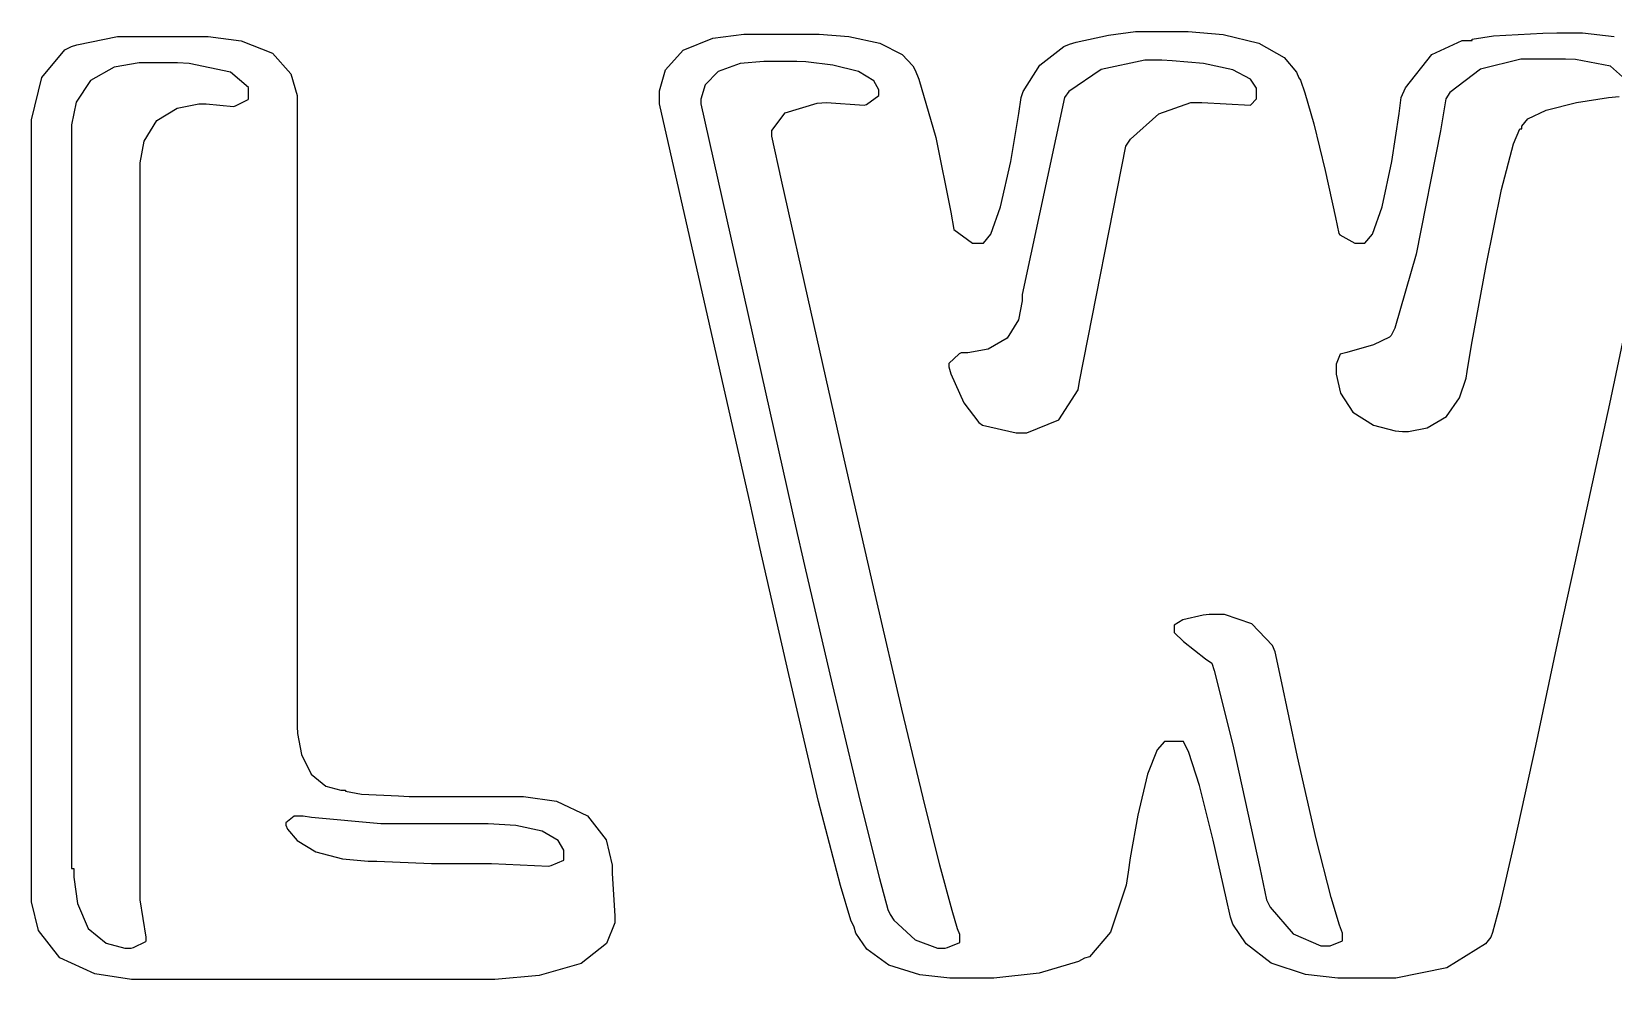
# Model space of a CAD drawing. Extents: x 85 to 270, y 27 to 328.
# Drawn here: x 157.8 to 202.58, y 230.72 to 257.56 of the extents above; entities that cross this region are included whole.
import ezdxf

# ---------------------------------------------------------------- set-up
doc = ezdxf.new("R2010")
doc.units = 0
doc.header["$MEASUREMENT"] = 0

msp = doc.modelspace()

# ---------------------------------------------------------------- linework, layer by layer
at = {"color": 7}
for points in [[(203.407, 251.492), (202.47, 247.025), (201.487, 242.518), (201.154, 241.017), (200.959, 240.097), (200.372, 237.334), (199.773, 234.589), (199.353, 232.782), (199.16, 232.048), (199.107, 231.915), (198.957, 231.723), (197.863, 231.043), (196.415, 230.753), (195.932, 230.753), (195.086, 230.753), (194.78, 230.753), (193.862, 230.86), (192.894, 231.181), (192.183, 231.72), (191.808, 232.278), (191.735, 232.481), (191.619, 233.026), (191.251, 234.658), (190.861, 236.212), (190.563, 237.145), (190.41, 237.455), (190.36, 237.455), (189.935, 237.455), (189.867, 237.455), (189.665, 237.224), (189.388, 236.529), (189.111, 235.372), (188.9, 234.158), (188.842, 233.751), (188.78, 233.39), (188.343, 232.058), (187.748, 231.36), (187.608, 231.316), (187.431, 231.22), (186.319, 230.89), (185.036, 230.753), (184.609, 230.753), (184.08, 230.753), (183.794, 230.753), (182.94, 230.845), (182.064, 231.119), (181.445, 231.571), (181.136, 232.03), (181.081, 232.198), (180.993, 232.392), (180.697, 233.378), (180.079, 235.758), (179.231, 239.349), (178.416, 242.955), (178.153, 244.158), (175.577, 255.517), (175.577, 255.694), (175.577, 255.891), (175.743, 256.48), (176.243, 257.043), (177.079, 257.38), (177.964, 257.492), (178.259, 257.492), (179.81, 257.492), (180.09, 257.492), (180.934, 257.427), (181.811, 257.233), (182.44, 256.912), (182.748, 256.596), (182.809, 256.469), (182.914, 256.214), (183.395, 254.569), (183.823, 252.448), (183.903, 251.954), (184.433, 251.567), (184.679, 251.567), (184.747, 251.567), (184.949, 251.825), (185.231, 252.598), (185.517, 253.889), (185.745, 255.242), (185.808, 255.694), (185.868, 255.87), (186.337, 256.611), (187.016, 257.14), (187.185, 257.211), (187.369, 257.265), (188.281, 257.467), (189.046, 257.564), (189.301, 257.564), (189.301, 257.564), (190.217, 257.564), (190.544, 257.564), (191.527, 257.484), (192.541, 257.241), (193.257, 256.835), (193.61, 256.418), (193.675, 256.257), (193.719, 256.187), (193.846, 255.827), (194.094, 254.954), (194.414, 253.629), (194.71, 252.294), (194.804, 251.847), (194.838, 251.803), (195.261, 251.567), (195.403, 251.567), (195.475, 251.567), (195.545, 251.567), (195.759, 251.825), (196.033, 252.598), (196.301, 253.889), (196.51, 255.242), (196.567, 255.694), (196.69, 255.968), (197.44, 256.915), (198.293, 257.315), (198.578, 257.315), (198.578, 257.35), (199.182, 257.449), (200.58, 257.52), (200.977, 257.528), (201.4, 257.528), (201.701, 257.528), (202.603, 257.429)], [(202.917, 256.206), (202.494, 256.581), (201.506, 256.778), (201.224, 256.786), (200.342, 256.786), (199.959, 256.786), (198.812, 256.501), (197.952, 255.844), (197.838, 255.658), (197.688, 254.75), (196.995, 251.262), (196.391, 249.167), (196.285, 248.955), (196.241, 248.911), (195.786, 248.69), (195.032, 248.47), (194.84, 248.426), (194.733, 248.143), (194.733, 248.143), (194.733, 248.039), (194.733, 247.861), (194.852, 247.326), (195.205, 246.782), (195.789, 246.417), (196.397, 246.257), (196.603, 246.239), (196.78, 246.239), (197.31, 246.345), (197.85, 246.663), (198.225, 247.192), (198.407, 247.745), (198.438, 247.933), (198.564, 248.686), (198.972, 250.942), (199.412, 253.092), (199.751, 254.382), (199.929, 254.812), (199.989, 254.812), (199.989, 254.882), (200.16, 255.089), (200.677, 255.337), (201.537, 255.552), (202.438, 255.694), (202.741, 255.728)]]:
    msp.add_lwpolyline(points, dxfattribs=at)
for points in [[(160.62, 257.422), (162.49, 257.422), (162.8, 257.422), (163.734, 257.303), (164.615, 256.95), (165.138, 256.366), (165.312, 255.756), (165.312, 255.552), (165.312, 237.878), (165.323, 237.681), (165.438, 237.091), (165.708, 236.529), (166.125, 236.192), (166.547, 236.079), (166.688, 236.079), (166.688, 236.051), (167.137, 235.964), (168.187, 235.912), (168.487, 235.902), (171.414, 235.902), (171.724, 235.902), (172.659, 235.765), (173.539, 235.353), (174.063, 234.667), (174.236, 233.954), (174.236, 233.715), (174.308, 232.517), (174.308, 232.321), (174.07, 231.729), (173.354, 231.167), (172.164, 230.83), (170.914, 230.717), (170.498, 230.717), (160.973, 230.717), (160.625, 230.717), (159.584, 230.87), (158.592, 231.33), (157.996, 232.102), (157.798, 232.916), (157.798, 233.186), (157.798, 254.67), (157.798, 255.068), (158.083, 256.263), (158.74, 257.051), (158.926, 257.139), (159.075, 257.193), (160.233, 257.422), (160.62, 257.422)], [(158.997, 233.856), (158.997, 233.608), (159.096, 232.864), (159.398, 232.16), (159.904, 231.739), (160.441, 231.599), (160.62, 231.599), (160.681, 231.617), (161.034, 231.793), (161.043, 231.811), (161.043, 231.915), (160.867, 232.974), (160.867, 253.647), (160.867, 253.851), (160.985, 254.462), (161.338, 255.046), (161.922, 255.399), (162.533, 255.517), (162.737, 255.517), (163.513, 255.447), (163.573, 255.465), (163.926, 255.641), (163.935, 255.658), (163.935, 255.834), (163.935, 255.98), (163.432, 256.417), (162.26, 256.664), (161.925, 256.682), (161.079, 256.682), (160.842, 256.682), (160.131, 256.558), (159.46, 256.184), (159.059, 255.566), (158.926, 254.92), (158.926, 254.706), (158.926, 233.856), (158.997, 233.856)], [(176.742, 255.517), (179.423, 243.557), (179.681, 242.438), (180.461, 239.08), (181.252, 235.753), (181.798, 233.576), (182.041, 232.701), (182.104, 232.551), (182.208, 232.392), (182.813, 231.837), (183.446, 231.599), (183.657, 231.599), (183.727, 231.617), (184.08, 231.763), (184.08, 231.811), (184.08, 231.987), (184.01, 232.151), (183.858, 232.664), (183.509, 233.952), (183.035, 235.855), (182.434, 238.372), (181.705, 241.504), (180.85, 245.252), (179.864, 249.618), (179.029, 253.355), (178.752, 254.599), (178.752, 254.766), (179.131, 255.262), (180.041, 255.535), (180.305, 255.552), (181.364, 255.481), (181.434, 255.499), (181.787, 255.752), (181.787, 255.834), (181.787, 255.919), (181.641, 256.172), (181.204, 256.435), (180.476, 256.618), (179.713, 256.705), (179.458, 256.716), (178.752, 256.716), (178.529, 256.722), (177.858, 256.658), (177.231, 256.435), (176.862, 256.053), (176.742, 255.652), (176.742, 255.517)], [(183.761, 248.073), (183.823, 247.87), (184.185, 247.046), (184.617, 246.487), (184.715, 246.415), (185.667, 246.203), (185.97, 246.203), (186.883, 246.57), (187.421, 247.413), (187.465, 247.65), (188.772, 254.317), (188.904, 254.521), (189.714, 255.239), (190.62, 255.552), (190.923, 255.552), (192.3, 255.481), (192.476, 255.658), (192.476, 255.87), (192.476, 255.958), (192.309, 256.221), (191.809, 256.483), (190.973, 256.66), (190.089, 256.741), (189.794, 256.752), (189.724, 256.752), (189.312, 256.752), (188.079, 256.487), (187.165, 255.87), (187.042, 255.694), (185.844, 250.119), (185.844, 249.94), (185.736, 249.4), (185.415, 248.88), (184.875, 248.568), (184.305, 248.462), (184.114, 248.462), (184.06, 248.436), (183.761, 248.164), (183.761, 248.073)], [(190.147, 240.701), (190.147, 240.63), (190.147, 240.545), (190.412, 240.286), (191.029, 239.801), (191.206, 239.677), (191.276, 239.466), (191.809, 237.359), (192.571, 233.874), (192.757, 232.974), (192.863, 232.763), (193.511, 232.005), (194.295, 231.669), (194.557, 231.669), (194.91, 231.811), (194.91, 232.022), (194.822, 232.252), (194.592, 233.036), (194.168, 234.699), (193.639, 237.018), (193.16, 239.251), (193.005, 239.995), (192.925, 240.171), (192.343, 240.789), (191.569, 241.053), (191.312, 241.053), (191.135, 241.053), (190.967, 241.037), (190.389, 240.905), (190.147, 240.751), (190.147, 240.701)], [(164.994, 235.09), (165.045, 234.969), (165.311, 234.649), (165.844, 234.328), (166.595, 234.134), (167.326, 234.068), (167.569, 234.068), (169.121, 233.998), (170.815, 233.998), (172.438, 233.928), (172.508, 233.945), (172.861, 234.09), (172.861, 234.138), (172.861, 234.28), (172.861, 234.374), (172.708, 234.651), (172.256, 234.915), (171.506, 235.074), (170.723, 235.126), (170.462, 235.126), (168.415, 235.126), (167.684, 235.126), (165.717, 235.304), (165.489, 235.339), (165.312, 235.339), (165.232, 235.339), (164.994, 235.152), (164.994, 235.09)]]:
    msp.add_lwpolyline(points, close=True, dxfattribs=at)

doc.saveas('drawing.dxf')
